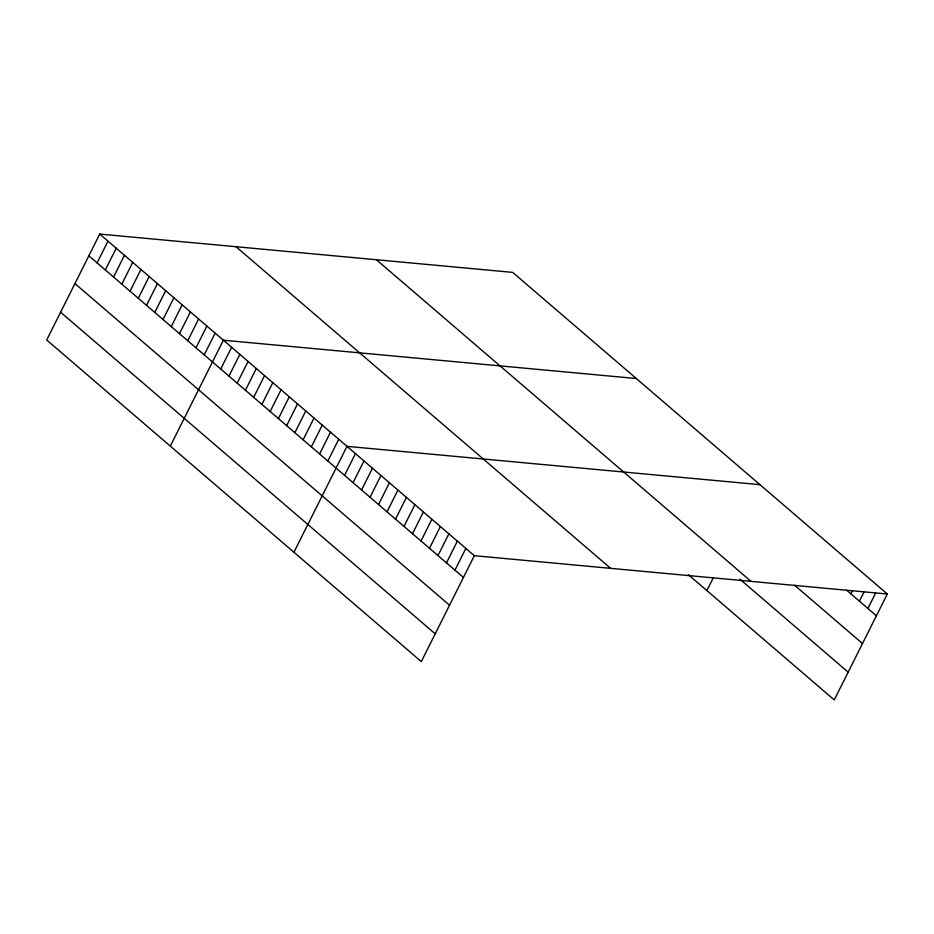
<?xml version="1.0" encoding="UTF-8"?>
<svg xmlns="http://www.w3.org/2000/svg" width="934" height="934" viewBox="0 0 934 934"><rect width="100%" height="100%" fill="white"/><g stroke="black" fill="none" stroke-linecap="round" stroke-linejoin="round"><path stroke-width="1.4" d="M887.3 594.012L512.696 272.389L99.74 234.072L46.7 339.988L421.304 661.611L474.344 555.695L887.3 594.012L834.26 699.928L688.346 574.655M97.089 262.898L107.982 241.147M105.332 269.973L116.225 248.222M113.574 277.048L124.467 255.297M121.817 284.123L132.71 262.372M130.048 291.198L140.941 269.447M138.29 298.273L149.183 276.522M146.533 305.348L157.426 283.597M154.775 312.423L165.668 290.672M163.018 319.51L173.911 297.748M171.261 326.585L182.153 304.823M179.503 333.66L190.396 311.898M187.746 340.735L198.638 318.973M195.988 347.81L206.881 326.059M204.231 354.885L215.124 333.134M170.315 446.125L223.354 340.209L636.311 378.527M220.704 369.035L231.597 347.285M228.947 376.11L239.84 354.36M237.189 383.185L248.082 361.435M245.432 390.26L256.325 368.51M253.674 397.335L264.567 375.585M261.917 404.41L272.81 382.66M270.159 411.485L281.052 389.735M278.402 418.56L289.295 396.81M286.633 425.635L297.537 403.885M294.875 432.722L305.768 410.96M303.118 439.797L314.011 418.035M311.361 446.872L322.253 425.11M319.603 453.947L330.496 432.197M327.846 461.022L338.738 439.272M293.941 552.263L346.981 446.347L759.937 484.664M344.576 475.383L355.469 453.632M353.064 482.68L363.956 460.929M361.563 489.965L372.456 468.214M370.051 497.262L380.944 475.499M378.539 504.547L389.431 482.796M387.038 511.832L397.931 490.081M395.526 519.129L406.418 497.378M404.013 526.414L414.906 504.664M412.501 533.711L423.406 511.96M421.001 540.996L431.893 519.246M429.488 548.293L440.381 526.531M437.976 555.578L448.869 533.828M446.475 562.863L457.368 541.113M454.963 570.16L465.856 548.41M706.898 590.58L713.272 577.842M850.932 593.896L852.217 591.339M859.42 601.192L863.915 592.226M867.919 608.478L875.602 593.125M846.683 590.253L876.407 615.763M794.565 585.221L862.502 643.538M376.414 259.745L751.029 581.368M739.903 579.208L848.165 672.153M236.01 246.716L610.626 568.339M99.74 234.072L474.344 555.695M88.847 255.823L463.451 577.446M74.942 283.597L449.546 605.22M60.605 312.213L435.221 633.836"/></g></svg>
